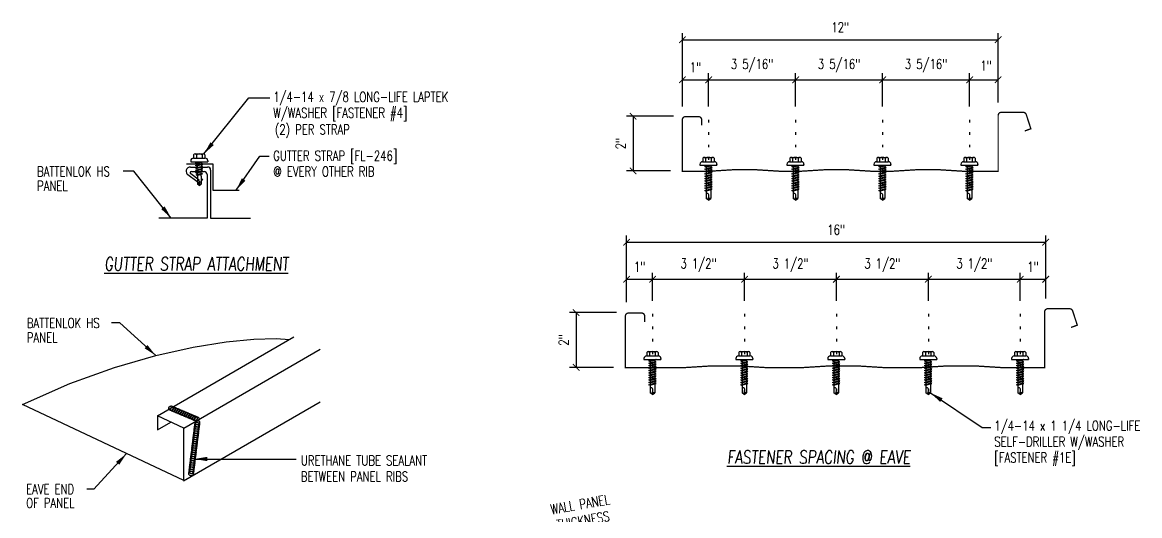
# Model space of a CAD drawing. Header units: inches. Extents: x -2.3 to 40.2, y 3.4 to 51.7.
# Drawn here: x -2.32 to 40.22, y 32.96 to 51.75 of the extents above; entities that cross this region are included whole.
import ezdxf

# ---------------------------------------------------------------- set-up
doc = ezdxf.new("R2010")
doc.units = ezdxf.units.IN
doc.header["$MEASUREMENT"] = 0
doc.linetypes.add('CENTER2', pattern=[1.125, 0.75, -0.125, 0.125, -0.125])
doc.linetypes.add('DOT2', pattern=[0.125, 0, -0.125])
for name, color, linetype in [('ANNTEXT', 2, 'Continuous'), ('DIM', 2, 'Continuous'), ('DIM-DETAIL', 7, 'Continuous'), ('FASTENER', 9, 'Continuous'), ('LABEL', 6, 'Continuous'), ('PANEL', 11, 'Continuous'), ('SEALANT', 253, 'CENTER2'), ('TEXT', 2, 'Continuous'), ('TRIM', 6, 'Continuous')]:
    doc.layers.add(name, color=color, linetype=linetype)
doc.styles.add('DIMTEXT', font='dim.shx', dxfattribs={"width": 0.75})
doc.styles.add('ROMAND', font='romand', dxfattribs={"height": 0.075})
doc.styles.add('TEXT', font='SIMPLEX', dxfattribs={"width": 0.75, "height": 6})
doc.styles.add('TEXT1', font='ROMANS.shx', dxfattribs={"width": 0.75, "height": 0.375})
doc.dimstyles.new('DETAIL', dxfattribs={"dimscale": 4, "dimtxt": 0.375, "dimasz": 0.0625, "dimexe": 0.0625, "dimexo": 0.125, "dimgap": 0.0625, "dimtad": 1, "dimdec": 4, "dimzin": 3, "dimdsep": 46, "dimlunit": 4, "dimtxsty": 'TEXT1', "dimblk": 'ARCHTICK', "dimcen": 0.0625, "dimclrd": 7, "dimclre": 7, "dimclrt": 2, "dimadec": 0, "dimazin": 0, "dimtfac": 0.59375, "dimtdec": 4, "dimtmove": 0, "dimatfit": 3, "dimfxl": 0, "dimfrac": 2, "dimtolj": 1, "dimtzin": 3, "dimarcsym": 0})
doc.dimstyles.new('DETAIL$7', dxfattribs={"dimscale": 4, "dimtxt": 6, "dimasz": 0.125, "dimexe": 0.0625, "dimexo": 0.125, "dimgap": 0.0625, "dimtad": 1, "dimdec": 5, "dimzin": 3, "dimdsep": 46, "dimlunit": 4, "dimtxsty": 'TEXT', "dimblk": 'ARCHTICK', "dimcen": 0.0625, "dimclrd": 7, "dimclre": 7, "dimclrt": 2, "dimadec": 0, "dimazin": 0, "dimtfac": 0.666667, "dimtdec": 5, "dimtmove": 0, "dimatfit": 3, "dimfxl": 0, "dimfrac": 2, "dimtolj": 1, "dimtzin": 3, "dimarcsym": 0})

# ---------------------------------------------------------------- blocks, each defined once
blk = doc.blocks.new('_ArchTick')
at = {"color": 0, "linetype": 'ByBlock', "const_width": 0.15}
blk.add_lwpolyline([(-0.5, -0.5), (0.5, 0.5)], dxfattribs=at)
blk = doc.blocks.new('*D15')
at = {"layer": 'DEFPOINTS', "color": 0}
for p in [(17.231, 32.014), (18.589, 24.311), (17.016, 24.034)]:
    blk.add_point(p, dxfattribs=at)
at = {"layer": 'DIM-DETAIL', "color": 7, "lineweight": -2}
for p, q in [((17.231, 32.014), (20.612, 32.61)), ((16.929, 24.526), (15.614, 31.983)), ((15.658, 31.737), (17.231, 32.014)), ((18.502, 24.803), (17.187, 32.26))]:
    blk.add_line(p, q, dxfattribs=at)
at = {"layer": 'DIM-DETAIL', "color": 7, "lineweight": -2, "xscale": 0.25, "yscale": 0.25, "zscale": 0.25}
for p, rotation in [((17.231, 32.014), 9.999999999999938), ((15.658, 31.737), 189.9999999999999)]:
    blk.add_blockref('_ArchTick', p, dxfattribs=dict(at, rotation=rotation))
at = {"layer": 'DIM-DETAIL', "color": 2, "insert": (18.976, 33.083), "char_height": 0.375, "attachment_point": 5, "rotation": 10, "style": 'TEXT1'}
blk.add_mtext('\\A1;WALL PANEL\\PTHICKNESS', dxfattribs=at)
blk = doc.blocks.new('A$C5F8068C3')
at = {"layer": 'TRIM'}
for p, q in [((-3.093, 0.072), (-2.093, 0.072)), ((-2.093, 0.072), (-2.093, -0.928)), ((-2.093, -0.928), (-1.093, -0.928))]:
    blk.add_line(p, q, dxfattribs=at)
blk = doc.blocks.new('FD-F4')
at = {"layer": 'TEXT', "style": 'TEXT1', "width": 0.75}
for s, p in [('1/4-14 x 7/8 LONG-LIFE LAPTEK', (0.005, -0.041)), ('W/WASHER [FASTENER #4]', (0.005, -0.193))]:
    blk.add_text(s, height=0.09375, dxfattribs=at).set_placement(p)
blk.add_attdef('(QUANTITY)', (1.485, -0.193), '', height=0.0938, dxfattribs=at)
at = {"layer": 'TEXT', "style": 'TEXT1', "flags": 1}
for tag, p in [('Color', (0.062, -0.435)), ('Calc', (0.062, -0.435)), ('Opt1', (0.062, -0.435)), ('Opt2', (0.062, -0.435)), ('Opt3', (0.062, -0.435)), ('Description', (0.062, -0.435)), ('Multiple', (0.062, -0.435)), ('Part', (0.062, -0.435)), ('Spare1', (0.062, -0.622)), ('Spare2', (0.062, -0.622)), ('Spare3', (0.062, -0.622)), ('Spare4', (0.062, -0.622)), ('Spare5', (0.062, -0.622)), ('Spare6', (0.062, -0.622)), ('Spare7', (0.062, -0.622)), ('Spare8', (0.062, -0.622)), ('Spare9', (0.062, -0.622)), ('Spare10', (0.062, -0.622))]:
    blk.add_attdef(tag, p, '', height=0.0938, dxfattribs=at)
blk = doc.blocks.new('fz5')
at = {"layer": 'FASTENER'}
for p, q in [((-0.326, 0.071), (-0.326, 0.037)), ((-0.326, 0.037), (0.322, 0.037)), ((-0.226, 0.171), (0.214, 0.171)), ((-0.217, 0.305), (-0.217, 0.171)), ((-0.163, 0.337), (0.159, 0.337)), ((-0.141, -0.014), (0.037, 0.037)), ((-0.108, 0.305), (-0.108, 0.171)), ((-0.105, -0.034), (0.137, 0.035)), ((-0.088, 0.037), (-0.088, 0.001)), ((-0.088, 0.037), (0.085, 0.037)), ((0.085, 0.037), (0.134, 0.037)), ((0.085, 0.02), (0.085, -0.041)), ((0.105, 0.305), (0.105, 0.171)), ((0.137, 0.035), (0.134, 0.037)), ((0.214, 0.305), (0.214, 0.171)), ((0.322, 0.071), (0.322, 0.037)), ((-0.105, -0.034), (-0.141, -0.014)), ((-0.141, -0.105), (0.102, -0.036)), ((-0.105, -0.125), (-0.141, -0.105)), ((-0.141, -0.196), (0.102, -0.127)), ((-0.105, -0.216), (-0.141, -0.196)), ((-0.141, -0.287), (0.102, -0.217)), ((-0.105, -0.307), (-0.141, -0.287)), ((-0.141, -0.378), (0.102, -0.308)), ((-0.105, -0.398), (-0.141, -0.378)), ((-0.122, -0.463), (0.089, -0.403)), ((-0.105, -0.125), (0.137, -0.056)), ((-0.105, -0.216), (0.137, -0.147)), ((-0.105, -0.307), (0.137, -0.238)), ((-0.105, -0.398), (0.137, -0.328)), ((-0.088, -0.029), (-0.088, -0.09)), ((-0.088, -0.12), (-0.088, -0.181)), ((-0.084, -0.27), (-0.088, -0.211)), ((-0.086, -0.483), (0.124, -0.423)), ((-0.078, -0.36), (-0.082, -0.3)), ((-0.071, -0.449), (-0.075, -0.389)), ((0.071, -0.408), (0.075, -0.346)), ((0.077, -0.315), (0.082, -0.253)), ((0.084, -0.223), (0.085, -0.211)), ((0.085, -0.071), (0.085, -0.131)), ((0.085, -0.162), (0.085, -0.211)), ((0.124, -0.423), (0.089, -0.403)), ((0.137, -0.056), (0.102, -0.036)), ((0.137, -0.147), (0.102, -0.127)), ((0.137, -0.238), (0.102, -0.217)), ((0.137, -0.328), (0.102, -0.308)), ((-0.086, -0.483), (-0.122, -0.463)), ((-0.066, -0.516), (-0.069, -0.478)), ((-0.066, -0.516), (-0.066, -0.82)), ((-0.002, -0.866), (-0.066, -0.82)), ((-0.003, -0.854), (0.009, -0.714)), ((-0.002, -0.866), (0.063, -0.82)), ((0.063, -0.515), (0.068, -0.439)), ((0.063, -0.516), (0.063, -0.82))]:
    blk.add_line(p, q, dxfattribs=at)
for centre, radius, start, end in [((-0.226, 0.071), 0.1, 90, 180), ((-0.163, 0.274), 0.0628, 29.8754, 150.1246), ((-0.002, 0.141), 0.196, 56.9974, 123.0026), ((0.159, 0.274), 0.0628, 29.8754, 150.1246), ((0.222, 0.071), 0.1, 0, 90), ((-0.036, -0.723), 0.0461, 11.1445, 130.906), ((0.039, -0.855), 0.0422, 55.4585, 194.8454), ((0.073, -0.516), 0.01, 175.9484, 180)]:
    blk.add_arc(centre, radius, start, end, dxfattribs=at)
blk = doc.blocks.new('dsc-FL-246')
at = {"layer": 'TEXT', "style": 'TEXT1', "width": 0.75}
for s, p in [('GUTTER STRAP [FL-246]', (0, 0)), ('@ EVERY OTHER RIB', (0, -0.6))]:
    blk.add_text(s, height=0.375, dxfattribs=at).set_placement(p)
at = {"layer": 'TEXT', "style": 'TEXT1', "flags": 1}
for tag, p in [('COLOR', (0, -1.2)), ('CALC', (0, -1.2)), ('OPT1', (0, -1.2)), ('OPT2', (0, -1.2)), ('OPT3', (0, -1.2)), ('GAGE', (0, -1.2)), ('SHPLN', (0, -1.2)), ('PART', (0, -1.2)), ('DESCRIPTION', (0, -1.2)), ('MULTIPLE', (0, -1.2)), ('SPARE1', (0, -1.8)), ('SPARE2', (0, -1.8)), ('SPARE3', (0, -1.8)), ('SPARE4', (0, -1.8)), ('SPARE5', (0, -1.8)), ('SPARE6', (0, -1.8)), ('SPARE7', (0, -1.8)), ('SPARE8', (0, -1.8)), ('SPARE9', (0, -1.8)), ('SPARE10', (0, -1.8))]:
    blk.add_attdef(tag, p, '', height=0.375, dxfattribs=at)
blk = doc.blocks.new('LAY-LAB')
at = {"layer": 'LABEL', "color": 6, "style": 'ROMAND', "oblique": 5, "width": 0.75}
blk.add_attdef('LAY-LAB', (0.017, 0.036), '', height=0.188, dxfattribs=at)
blk = doc.blocks.new('*D28')
at = {"layer": 'DEFPOINTS', "color": 0}
for p in [(21.678, 41.964), (20.686, 40.591), (21.678, 40.641)]:
    blk.add_point(p, dxfattribs=at)
at = {"layer": 'DIM', "color": 7, "lineweight": -2}
for p, q in [((20.686, 41.091), (20.686, 42.214)), ((21.678, 41.141), (21.678, 42.214)), ((20.686, 41.964), (21.678, 41.964))]:
    blk.add_line(p, q, dxfattribs=at)
at = {"layer": 'DIM', "color": 7, "lineweight": -2, "xscale": 0.25, "yscale": 0.25, "zscale": 0.25, "rotation": 180}
blk.add_blockref('_ArchTick', (20.686, 41.964), dxfattribs=at)
at = {"layer": 'DIM', "color": 7, "lineweight": -2, "xscale": 0.25, "yscale": 0.25, "zscale": 0.25}
blk.add_blockref('_ArchTick', (21.678, 41.964), dxfattribs=at)
at = {"layer": 'DIM', "color": 2, "insert": (21.182, 42.438), "char_height": 0.375, "attachment_point": 5, "style": 'TEXT1'}
blk.add_mtext('\\A1;1"', dxfattribs=at)
blk = doc.blocks.new('*D29')
at = {"layer": 'DEFPOINTS', "color": 0}
for p in [(20.804, 40.693), (18.766, 38.607), (20.685, 38.607)]:
    blk.add_point(p, dxfattribs=at)
at = {"layer": 'DIM', "color": 7, "lineweight": -2}
for p, q in [((20.304, 40.693), (18.516, 40.693)), ((18.766, 40.693), (18.766, 38.607)), ((20.185, 38.607), (18.516, 38.607))]:
    blk.add_line(p, q, dxfattribs=at)
at = {"layer": 'DIM', "color": 7, "lineweight": -2, "xscale": 0.25, "yscale": 0.25, "zscale": 0.25}
for p, rotation in [((18.766, 40.693), 90), ((18.766, 38.607), 270)]:
    blk.add_blockref('_ArchTick', p, dxfattribs=dict(at, rotation=rotation))
at = {"layer": 'DIM', "color": 2, "insert": (18.293, 39.65), "char_height": 0.375, "attachment_point": 5, "rotation": 90, "style": 'TEXT1'}
blk.add_mtext('\\A1;2"', dxfattribs=at)
blk = doc.blocks.new('*D30')
at = {"layer": 'DEFPOINTS', "color": 0}
for p in [(36.647, 41.964), (35.678, 40.641), (36.647, 40.736)]:
    blk.add_point(p, dxfattribs=at)
at = {"layer": 'DIM', "color": 7, "lineweight": -2}
for p, q in [((35.678, 41.141), (35.678, 42.214)), ((36.647, 41.236), (36.647, 42.214)), ((35.678, 41.964), (36.647, 41.964))]:
    blk.add_line(p, q, dxfattribs=at)
at = {"layer": 'DIM', "color": 7, "lineweight": -2, "xscale": 0.25, "yscale": 0.25, "zscale": 0.25, "rotation": 180}
blk.add_blockref('_ArchTick', (35.678, 41.964), dxfattribs=at)
at = {"layer": 'DIM', "color": 7, "lineweight": -2, "xscale": 0.25, "yscale": 0.25, "zscale": 0.25}
blk.add_blockref('_ArchTick', (36.647, 41.964), dxfattribs=at)
at = {"layer": 'DIM', "color": 2, "insert": (36.162, 42.438), "char_height": 0.375, "attachment_point": 5, "style": 'TEXT1'}
blk.add_mtext('\\A1;1"', dxfattribs=at)
blk = doc.blocks.new('FD-F1e')
at = {"layer": 'TEXT', "style": 'TEXT1', "width": 0.75}
for s, p in [('1/4-14 x 1 1/4 LONG-LIFE', (0.005, -0.041)), ('SELF-DRILLER W/WASHER', (0.005, -0.193)), ('[FASTENER #1E]', (0.005, -0.344))]:
    blk.add_text(s, height=0.09375, dxfattribs=at).set_placement(p)
blk.add_attdef('(QUANTITY)', (0.926, -0.344), '', height=0.0938, dxfattribs=at)
at = {"layer": 'TEXT', "style": 'TEXT1', "flags": 1}
for tag, p in [('Color', (0.024, -0.534)), ('Calc', (0.024, -0.534)), ('Opt1', (0.024, -0.534)), ('Opt2', (0.024, -0.534)), ('Opt3', (0.024, -0.534)), ('Description', (0.024, -0.534)), ('Multiple', (0.024, -0.534)), ('Part', (0.024, -0.534)), ('Spare1', (0.024, -0.721)), ('Spare2', (0.024, -0.721)), ('Spare3', (0.024, -0.721)), ('Spare4', (0.024, -0.721)), ('Spare5', (0.024, -0.721)), ('Spare6', (0.024, -0.721)), ('Spare7', (0.024, -0.721)), ('Spare8', (0.024, -0.721)), ('Spare9', (0.024, -0.721)), ('Spare10', (0.024, -0.721))]:
    blk.add_attdef(tag, p, '', height=0.0938, dxfattribs=at)
blk = doc.blocks.new('*D35')
at = {"color": 7, "lineweight": -2}
for p, q in [((21.678, 41.141), (21.678, 42.214)), ((25.178, 41.141), (25.178, 42.214)), ((21.678, 41.964), (25.178, 41.964))]:
    blk.add_line(p, q, dxfattribs=at)
at = {"layer": 'DEFPOINTS', "color": 0}
for p in [(25.178, 41.964), (21.678, 40.641), (25.178, 40.641)]:
    blk.add_point(p, dxfattribs=at)
at = {"color": 7, "lineweight": -2, "xscale": 0.25, "yscale": 0.25, "zscale": 0.25, "rotation": 180}
blk.add_blockref('_ArchTick', (21.678, 41.964), dxfattribs=at)
at = {"color": 7, "lineweight": -2, "xscale": 0.25, "yscale": 0.25, "zscale": 0.25}
blk.add_blockref('_ArchTick', (25.178, 41.964), dxfattribs=at)
at = {"color": 2, "insert": (23.428, 42.5), "char_height": 0.375, "attachment_point": 5, "style": 'TEXT1'}
blk.add_mtext('\\A1;3 1/2"', dxfattribs=at)
blk = doc.blocks.new('*D36')
at = {"color": 7, "lineweight": -2}
for p, q in [((25.178, 41.141), (25.178, 42.214)), ((28.678, 41.141), (28.678, 42.214)), ((25.178, 41.964), (28.678, 41.964))]:
    blk.add_line(p, q, dxfattribs=at)
at = {"layer": 'DEFPOINTS', "color": 0}
for p in [(28.678, 41.964), (25.178, 40.641), (28.678, 40.641)]:
    blk.add_point(p, dxfattribs=at)
at = {"color": 7, "lineweight": -2, "xscale": 0.25, "yscale": 0.25, "zscale": 0.25, "rotation": 180}
blk.add_blockref('_ArchTick', (25.178, 41.964), dxfattribs=at)
at = {"color": 7, "lineweight": -2, "xscale": 0.25, "yscale": 0.25, "zscale": 0.25}
blk.add_blockref('_ArchTick', (28.678, 41.964), dxfattribs=at)
at = {"color": 2, "insert": (26.928, 42.5), "char_height": 0.375, "attachment_point": 5, "style": 'TEXT1'}
blk.add_mtext('\\A1;3 1/2"', dxfattribs=at)
blk = doc.blocks.new('*D37')
at = {"color": 7, "lineweight": -2}
for p, q in [((28.678, 41.141), (28.678, 42.214)), ((32.178, 41.141), (32.178, 42.214)), ((28.678, 41.964), (32.178, 41.964))]:
    blk.add_line(p, q, dxfattribs=at)
at = {"layer": 'DEFPOINTS', "color": 0}
for p in [(32.178, 41.964), (28.678, 40.641), (32.178, 40.641)]:
    blk.add_point(p, dxfattribs=at)
at = {"color": 7, "lineweight": -2, "xscale": 0.25, "yscale": 0.25, "zscale": 0.25, "rotation": 180}
blk.add_blockref('_ArchTick', (28.678, 41.964), dxfattribs=at)
at = {"color": 7, "lineweight": -2, "xscale": 0.25, "yscale": 0.25, "zscale": 0.25}
blk.add_blockref('_ArchTick', (32.178, 41.964), dxfattribs=at)
at = {"color": 2, "insert": (30.428, 42.5), "char_height": 0.375, "attachment_point": 5, "style": 'TEXT1'}
blk.add_mtext('\\A1;3 1/2"', dxfattribs=at)
blk = doc.blocks.new('*D38')
at = {"color": 7, "lineweight": -2}
for p, q in [((32.178, 41.141), (32.178, 42.214)), ((35.678, 41.141), (35.678, 42.214)), ((32.178, 41.964), (35.678, 41.964))]:
    blk.add_line(p, q, dxfattribs=at)
at = {"layer": 'DEFPOINTS', "color": 0}
for p in [(35.678, 41.964), (32.178, 40.641), (35.678, 40.641)]:
    blk.add_point(p, dxfattribs=at)
at = {"color": 7, "lineweight": -2, "xscale": 0.25, "yscale": 0.25, "zscale": 0.25, "rotation": 180}
blk.add_blockref('_ArchTick', (32.178, 41.964), dxfattribs=at)
at = {"color": 7, "lineweight": -2, "xscale": 0.25, "yscale": 0.25, "zscale": 0.25}
blk.add_blockref('_ArchTick', (35.678, 41.964), dxfattribs=at)
at = {"color": 2, "insert": (33.928, 42.5), "char_height": 0.375, "attachment_point": 5, "style": 'TEXT1'}
blk.add_mtext('\\A1;3 1/2"', dxfattribs=at)
blk = doc.blocks.new('FZ7')
at = {"layer": 'FASTENER'}
for p, q in [((-0.324, 0.071), (-0.324, 0.037)), ((-0.324, 0.037), (0.324, 0.037)), ((-0.224, 0.171), (0.215, 0.171)), ((-0.215, 0.305), (-0.215, 0.171)), ((-0.161, 0.337), (0.161, 0.337)), ((-0.139, -0.016), (0.046, 0.037)), ((-0.107, 0.305), (-0.107, 0.171)), ((-0.104, -0.036), (0.139, 0.033)), ((-0.086, 0.037), (-0.086, -0.001)), ((-0.086, 0.037), (0.086, 0.037)), ((0.086, 0.037), (0.133, 0.037)), ((0.086, 0.018), (0.086, -0.042)), ((0.107, 0.305), (0.107, 0.171)), ((0.139, 0.033), (0.133, 0.037)), ((0.215, 0.305), (0.215, 0.171)), ((0.324, 0.071), (0.324, 0.037)), ((-0.104, -0.036), (-0.139, -0.016)), ((-0.139, -0.107), (0.104, -0.038)), ((-0.104, -0.127), (-0.139, -0.107)), ((-0.139, -0.198), (0.104, -0.128)), ((-0.104, -0.218), (-0.139, -0.198)), ((-0.139, -0.289), (0.104, -0.219)), ((-0.104, -0.309), (-0.139, -0.289)), ((-0.139, -0.38), (0.104, -0.31)), ((-0.104, -0.4), (-0.139, -0.38)), ((-0.139, -0.47), (0.104, -0.401)), ((-0.104, -0.127), (0.139, -0.058)), ((-0.104, -0.218), (0.139, -0.149)), ((-0.104, -0.309), (0.139, -0.239)), ((-0.104, -0.4), (0.139, -0.33)), ((-0.104, -0.491), (0.139, -0.421)), ((-0.086, -0.031), (-0.086, -0.092)), ((-0.086, -0.122), (-0.086, -0.183)), ((-0.086, -0.213), (-0.086, -0.274)), ((-0.086, -0.304), (-0.086, -0.364)), ((-0.086, -0.395), (-0.086, -0.455)), ((0.086, -0.073), (0.086, -0.133)), ((0.086, -0.164), (0.086, -0.224)), ((0.086, -0.255), (0.086, -0.315)), ((0.086, -0.345), (0.086, -0.406)), ((0.139, -0.058), (0.104, -0.038)), ((0.139, -0.149), (0.104, -0.128)), ((0.139, -0.239), (0.104, -0.219)), ((0.139, -0.33), (0.104, -0.31)), ((0.139, -0.421), (0.104, -0.401)), ((-0.104, -0.491), (-0.139, -0.47)), ((-0.139, -0.561), (0.104, -0.492)), ((-0.104, -0.581), (-0.139, -0.561)), ((-0.139, -0.652), (0.104, -0.583)), ((-0.104, -0.672), (-0.139, -0.652)), ((-0.139, -0.743), (0.104, -0.674)), ((-0.104, -0.763), (-0.139, -0.743)), ((-0.139, -0.834), (0.104, -0.765)), ((-0.104, -0.854), (-0.139, -0.834)), ((-0.104, -0.581), (0.139, -0.512)), ((-0.104, -0.672), (0.139, -0.603)), ((-0.104, -0.763), (0.139, -0.694)), ((-0.104, -0.854), (0.139, -0.785)), ((-0.086, -0.486), (-0.086, -0.546)), ((-0.086, -0.577), (-0.086, -0.637)), ((-0.086, -0.667), (-0.086, -0.728)), ((-0.086, -0.758), (-0.086, -0.819)), ((-0.086, -0.849), (-0.086, -0.91)), ((0.086, -0.436), (0.086, -0.497)), ((0.086, -0.527), (0.086, -0.588)), ((0.086, -0.618), (0.086, -0.679)), ((0.086, -0.709), (0.086, -0.77)), ((0.086, -0.8), (0.086, -0.861)), ((0.139, -0.512), (0.104, -0.492)), ((0.139, -0.603), (0.104, -0.583)), ((0.139, -0.694), (0.104, -0.674)), ((0.139, -0.785), (0.104, -0.765)), ((-0.139, -0.925), (0.104, -0.856)), ((-0.104, -0.945), (-0.139, -0.925)), ((-0.104, -0.945), (0.139, -0.876)), ((-0.086, -0.94), (-0.086, -1.232)), ((0, -1.293), (-0.086, -1.232)), ((-0.002, -1.277), (0.014, -1.091)), ((0, -1.293), (0.086, -1.232)), ((0.086, -0.891), (0.086, -1.232)), ((0.139, -0.876), (0.104, -0.856))]:
    blk.add_line(p, q, dxfattribs=at)
for centre, radius, start, end in [((-0.224, 0.071), 0.1, 90, 180), ((-0.161, 0.274), 0.0628, 29.8754, 150.1246), ((0, 0.141), 0.196, 56.9974, 123.0026), ((0.161, 0.274), 0.0628, 29.8754, 150.1246), ((0.224, 0.071), 0.1, 0, 90), ((-0.046, -1.102), 0.0615, 11.1445, 130.906), ((0.054, -1.278), 0.0563, 55.4585, 194.8454)]:
    blk.add_arc(centre, radius, start, end, dxfattribs=at)
blk = doc.blocks.new('*D39')
at = {"color": 7, "lineweight": -2}
for p, q in [((22.811, 48.537), (22.811, 49.809)), ((23.811, 48.537), (23.811, 49.809)), ((22.811, 49.559), (23.811, 49.559))]:
    blk.add_line(p, q, dxfattribs=at)
at = {"layer": 'DEFPOINTS', "color": 0}
for p in [(23.811, 49.559), (22.811, 48.037), (23.811, 48.037)]:
    blk.add_point(p, dxfattribs=at)
at = {"color": 7, "lineweight": -2, "xscale": 0.25, "yscale": 0.25, "zscale": 0.25, "rotation": 180}
blk.add_blockref('_ArchTick', (22.811, 49.559), dxfattribs=at)
at = {"color": 7, "lineweight": -2, "xscale": 0.25, "yscale": 0.25, "zscale": 0.25}
blk.add_blockref('_ArchTick', (23.811, 49.559), dxfattribs=at)
at = {"color": 2, "insert": (23.311, 50.033), "char_height": 0.375, "attachment_point": 5, "style": 'TEXT1'}
blk.add_mtext('\\A1;1"', dxfattribs=at)
blk = doc.blocks.new('*D31')
at = {"color": 7, "lineweight": -2}
for p, q in [((23.811, 48.537), (23.811, 49.809)), ((27.123, 48.537), (27.123, 49.809)), ((23.811, 49.559), (27.123, 49.559))]:
    blk.add_line(p, q, dxfattribs=at)
at = {"layer": 'DEFPOINTS', "color": 0}
for p in [(27.123, 49.559), (23.811, 48.037), (27.123, 48.037)]:
    blk.add_point(p, dxfattribs=at)
at = {"color": 7, "lineweight": -2, "xscale": 0.25, "yscale": 0.25, "zscale": 0.25, "rotation": 180}
blk.add_blockref('_ArchTick', (23.811, 49.559), dxfattribs=at)
at = {"color": 7, "lineweight": -2, "xscale": 0.25, "yscale": 0.25, "zscale": 0.25}
blk.add_blockref('_ArchTick', (27.123, 49.559), dxfattribs=at)
at = {"color": 2, "insert": (25.467, 50.095), "char_height": 0.375, "attachment_point": 5, "style": 'TEXT1'}
blk.add_mtext('\\A1;3 5/16"', dxfattribs=at)
blk = doc.blocks.new('*D32')
at = {"color": 7, "lineweight": -2}
for p, q in [((27.123, 48.537), (27.123, 49.809)), ((30.436, 48.537), (30.436, 49.809)), ((27.123, 49.559), (30.436, 49.559))]:
    blk.add_line(p, q, dxfattribs=at)
at = {"layer": 'DEFPOINTS', "color": 0}
for p in [(30.436, 49.559), (27.123, 48.037), (30.436, 48.037)]:
    blk.add_point(p, dxfattribs=at)
at = {"color": 7, "lineweight": -2, "xscale": 0.25, "yscale": 0.25, "zscale": 0.25, "rotation": 180}
blk.add_blockref('_ArchTick', (27.123, 49.559), dxfattribs=at)
at = {"color": 7, "lineweight": -2, "xscale": 0.25, "yscale": 0.25, "zscale": 0.25}
blk.add_blockref('_ArchTick', (30.436, 49.559), dxfattribs=at)
at = {"color": 2, "insert": (28.779, 50.095), "char_height": 0.375, "attachment_point": 5, "style": 'TEXT1'}
blk.add_mtext('\\A1;3 5/16"', dxfattribs=at)
blk = doc.blocks.new('*D33')
at = {"color": 7, "lineweight": -2}
for p, q in [((30.436, 48.537), (30.436, 49.809)), ((33.748, 48.537), (33.748, 49.809)), ((30.436, 49.559), (33.748, 49.559))]:
    blk.add_line(p, q, dxfattribs=at)
at = {"layer": 'DEFPOINTS', "color": 0}
for p in [(33.748, 49.559), (30.436, 48.037), (33.748, 48.037)]:
    blk.add_point(p, dxfattribs=at)
at = {"color": 7, "lineweight": -2, "xscale": 0.25, "yscale": 0.25, "zscale": 0.25, "rotation": 180}
blk.add_blockref('_ArchTick', (30.436, 49.559), dxfattribs=at)
at = {"color": 7, "lineweight": -2, "xscale": 0.25, "yscale": 0.25, "zscale": 0.25}
blk.add_blockref('_ArchTick', (33.748, 49.559), dxfattribs=at)
at = {"color": 2, "insert": (32.092, 50.095), "char_height": 0.375, "attachment_point": 5, "style": 'TEXT1'}
blk.add_mtext('\\A1;3 5/16"', dxfattribs=at)
blk = doc.blocks.new('*D34')
at = {"layer": 'DEFPOINTS', "color": 0}
for p in [(22.974, 48.172), (20.936, 46.086), (22.854, 46.086)]:
    blk.add_point(p, dxfattribs=at)
at = {"layer": 'DIM', "color": 7, "lineweight": -2}
for p, q in [((22.474, 48.172), (20.686, 48.172)), ((20.936, 48.172), (20.936, 46.086)), ((22.354, 46.086), (20.686, 46.086))]:
    blk.add_line(p, q, dxfattribs=at)
at = {"layer": 'DIM', "color": 7, "lineweight": -2, "xscale": 0.25, "yscale": 0.25, "zscale": 0.25}
for p, rotation in [((20.936, 48.172), 90), ((20.936, 46.086), 270)]:
    blk.add_blockref('_ArchTick', p, dxfattribs=dict(at, rotation=rotation))
at = {"layer": 'DIM', "color": 2, "insert": (20.463, 47.129), "char_height": 0.375, "attachment_point": 5, "rotation": 90, "style": 'TEXT1'}
blk.add_mtext('\\A1;2"', dxfattribs=at)

msp = doc.modelspace()

# ---------------------------------------------------------------- linework, layer by layer
at = {"color": 7}
for p, q in [((22.81072, 49.03721), (22.81072, 51.33438)), ((22.81072, 51.08438), (34.83534, 51.08438)), ((34.83534, 49.19886), (34.83534, 51.33438)), ((34.83534, 48.69886), (34.83534, 49.80935)), ((33.74822, 49.55935), (34.83534, 49.55935))]:
    msp.add_line(p, q, dxfattribs=at)
at = {"layer": 'DIM', "linetype": 'DOT2', "ltscale": 3}
for p, q in [((23.81072, 48.03711), (23.81072, 45.03974)), ((27.12322, 48.03711), (27.12322, 45.03974)), ((30.43572, 48.03711), (30.43572, 45.03974)), ((33.74822, 48.03711), (33.74822, 45.03974)), ((21.67769, 40.64146), (21.67769, 37.64409)), ((25.17769, 40.64146), (25.17769, 37.64409)), ((28.67769, 40.64146), (28.67769, 37.64409)), ((32.17769, 40.64146), (32.17769, 37.64409)), ((35.67769, 40.64146), (35.67769, 37.64409))]:
    msp.add_line(p, q, dxfattribs=at)
at = {"layer": 'DIM', "color": 7}
for p, q in [((20.68582, 41.09127), (20.68582, 43.62452)), ((36.64667, 41.23553), (36.64667, 43.62452)), ((20.68582, 43.37452), (36.64667, 43.37452))]:
    msp.add_line(p, q, dxfattribs=at)
at = {"layer": 'PANEL'}
for p, q in [((4.07729, 46.23476), (4.7299, 46.23476)), ((4.41024, 45.73808), (4.09768, 45.97659)), ((4.1164, 46.06714), (4.60069, 46.06714)), ((4.72053, 45.9473), (4.72053, 44.29292)), ((4.84974, 46.11492), (4.84974, 44.29292)), ((4.32285, 45.68597), (3.98566, 45.9414)), ((4.54451, 45.78304), (4.46153, 45.66592)), ((4.72053, 44.29292), (2.88347, 44.29292)), ((4.84974, 44.29292), (6.36191, 44.29292)), ((2.82729, 36.76777), (8.02344, 39.76777)), ((3.82729, 36.29554), (9.02344, 39.29554)), ((3.81531, 34.28862), (9.02344, 37.29554)), ((3.82729, 36.29554), (2.82729, 36.76777)), ((2.82729, 36.76777), (2.82729, 36.2343)), ((2.82729, 36.2343), (3.33556, 36.52775)), ((3.82729, 34.29554), (3.82729, 36.29554))]:
    msp.add_line(p, q, dxfattribs=at)
at = {"layer": 'PANEL', "const_width": 0.05}
for points in [[(35.84502, 47.60877), (36.07994, 47.69427), (35.90517, 48.23217, 0.3249197), (35.78628, 48.31854), (34.95502, 48.31854, 0.41421356), (34.83534, 48.19886), (34.83534, 46.07047), (34.83534, 46.07047), (33.59312, 46.07032), (32.47048, 46.14048), (31.84785, 46.14048), (30.72522, 46.07032), (30.10259, 46.07032), (28.97995, 46.14048), (28.35732, 46.14048), (27.23469, 46.07032), (26.61206, 46.07032), (25.48942, 46.14048), (24.86679, 46.14048), (23.74416, 46.07032), (23.23747, 46.07032), (23.49009, 46.07031), (23.55771, 46.07031), (23.23368, 46.07031), (22.81072, 46.07022), (22.81072, 48.03721, -0.41421356), (22.9303, 48.15679), (23.42525, 48.15679, -0.41421356), (23.54493, 48.03711), (23.54493, 47.82109)], [(37.6129, 40.12973), (37.84783, 40.21524), (37.67306, 40.75313, 0.3249197), (37.55417, 40.8395), (36.72291, 40.8395, 0.41421356), (36.60323, 40.71982), (36.60323, 38.59143), (35.89591, 38.59128), (35.11101, 38.59128), (33.98837, 38.66145), (32.86574, 38.66145), (31.74311, 38.59128), (30.62048, 38.59128), (29.49784, 38.66145), (28.37521, 38.66145), (27.25258, 38.59128), (26.12995, 38.59128), (25.00731, 38.66145), (23.88468, 38.66145), (22.76205, 38.59128), (21.00536, 38.59128), (21.57048, 38.59128), (21.3881, 38.59128), (21.06407, 38.59128), (20.64111, 38.59119), (20.64111, 40.55817, -0.41421356), (20.76069, 40.67776), (21.25564, 40.67776, -0.41421356), (21.37532, 40.55807), (21.37532, 40.34205)]]:
    msp.add_lwpolyline(points, format="xyb", dxfattribs=at)
at = {"layer": 'PANEL'}
msp.add_lwpolyline([(3.82729, 34.29554), (-2.31919, 37.19808), (-0.51504, 37.98917), (1.18464, 38.60346), (2.75767, 39.06034), (4.18189, 39.37919), (5.43515, 39.57939), (6.49527, 39.68031), (7.34009, 39.70134), (7.85087, 39.66813)], dxfattribs=at)
for centre, radius, start, end in [((4.07729, 46.07377), 0.16099, 90, 235.307059), ((4.11805, 46.01959), 0.04759, 91.991316, 244.643872), ((4.60069, 45.9473), 0.11984, 0, 90), ((4.7299, 46.11492), 0.11984, 360, 90), ((4.40249, 45.74721), 0.10047, 217.559177, 305.98502)]:
    msp.add_arc(centre, radius, start, end, dxfattribs=at)
at = {"layer": 'SEALANT'}
for centre in [(3.34617, 37.05077), (3.42111, 37.01923), (3.49605, 36.98769), (3.57099, 36.95614), (3.64592, 36.9246), (3.72086, 36.89306), (3.7958, 36.86151), (3.87074, 36.82997), (3.94568, 36.79843), (4.02062, 36.76688), (4.09555, 36.73534), (4.17049, 36.7038), (4.24543, 36.67225), (4.32037, 36.64071), (4.34407, 36.50483), (4.29463, 36.10131), (4.30452, 36.18201), (4.31441, 36.26272), (4.3243, 36.34342), (4.33418, 36.42412), (4.24519, 35.6978), (4.25508, 35.7785), (4.26497, 35.8592), (4.27485, 35.9399), (4.28474, 36.02061), (4.19575, 35.29428), (4.20564, 35.37498), (4.21552, 35.45569), (4.22541, 35.53639), (4.2353, 35.61709), (4.13642, 34.81006), (4.14631, 34.89077), (4.15619, 34.97147), (4.16608, 35.05217), (4.17597, 35.13288), (4.18586, 35.21358), (4.10675, 34.56795), (4.11664, 34.64866), (4.12653, 34.72936)]:
    msp.add_circle(centre, 0.08824, dxfattribs=at)

# ---------------------------------------------------------------- block references
at = {"color": 7, "xscale": 0.25, "yscale": 0.25, "zscale": 0.25, "rotation": 180}
msp.add_blockref('_ArchTick', (22.81072, 51.08438), dxfattribs=at)
at = {"color": 7, "xscale": 0.25, "yscale": 0.25, "zscale": 0.25}
for p in [(34.83534, 51.08438), (34.83534, 49.55935)]:
    msp.add_blockref('_ArchTick', p, dxfattribs=at)
at = {"layer": 'DIM', "color": 7, "xscale": 0.25, "yscale": 0.25, "zscale": 0.25, "rotation": 180}
msp.add_blockref('_ArchTick', (20.68582, 43.37452), dxfattribs=at)
at = {"layer": 'DIM', "color": 7, "xscale": 0.25, "yscale": 0.25, "zscale": 0.25}
msp.add_blockref('_ArchTick', (36.64667, 43.37452), dxfattribs=at)
at = {"layer": 'FASTENER'}
for name, p in [('fz5', (4.42044, 46.40049)), ('FZ7', (23.80355, 46.26729)), ('FZ7', (27.11605, 46.26729)), ('FZ7', (30.42855, 46.26729)), ('FZ7', (33.74105, 46.26729)), ('FZ7', (21.67052, 38.87164)), ('FZ7', (25.17052, 38.87164)), ('FZ7', (28.67052, 38.87164)), ('FZ7', (32.17052, 38.87164)), ('FZ7', (35.67052, 38.87164))]:
    msp.add_blockref(name, p, dxfattribs=at)
at = {"layer": 'LABEL', "xscale": 2.666666666666686, "yscale": 2.666666666666679, "zscale": 2.66666666666668}
for p, values in [((0.75905, 42.20472), {'LAY-LAB': '%%UGUTTER STRAP ATTACHMENT'}), ((24.47206, 34.8471), {'LAY-LAB': '%%UFASTENER SPACING @ EAVE'})]:
    msp.add_blockref('LAY-LAB', p, dxfattribs=at).add_auto_attribs(values)
at = {"layer": 'TEXT', "xscale": 4, "yscale": 4, "zscale": 4}
for name, p in [('FD-F4', (7.2128, 48.88314)), ('FD-F1e', (34.6712, 36.36259))]:
    msp.add_blockref(name, p, dxfattribs=at)
at = {"layer": 'TEXT'}
for name, p in [('dsc-FL-246', (7.23237, 46.47765)), ('A$C5F8068C3', (7.02937, 46.27994))]:
    msp.add_blockref(name, p, dxfattribs=at)

# ---------------------------------------------------------------- texts
at = {"color": 2, "char_height": 0.375, "attachment_point": 5, "style": 'TEXT1'}
for s, insert in [('\\A1;12"', (28.82303, 51.5576)), ('\\A1;1"', (34.37482, 50.09507))]:
    msp.add_mtext(s, dxfattribs=dict(at, insert=insert))
at = {"layer": 'ANNTEXT', "color": 2, "char_height": 0.5, "attachment_point": 4, "style": 'DIMTEXT'}
for insert in [(10.29822, 42.87073), (10.54255, 41.06717)]:
    msp.add_mtext('\\A1;  ', dxfattribs=dict(at, insert=insert))
at = {"layer": 'DIM', "color": 2, "insert": (28.66625, 43.84773), "char_height": 0.375, "attachment_point": 5, "style": 'TEXT1'}
msp.add_mtext('\\A1;16"', dxfattribs=at)
at = {"layer": 'TEXT', "style": 'TEXT1', "width": 0.75}
for s, p in [('(2) PER STRAP', (7.296, 47.47753)), ('BATTENLOK HS', (-1.75915, 45.87997)), ('PANEL', (-1.75915, 45.33099)), ('BATTENLOK HS', (-2.14941, 40.10749)), ('PANEL', (-2.14941, 39.55852)), ('URETHANE TUBE SEALANT', (8.286, 34.87437)), ('BETWEEN PANEL RIBS', (8.286, 34.26722)), ('EAVE END ', (-2.1761, 33.78255)), ('OF PANEL', (-2.1761, 33.25845))]:
    msp.add_text(s, height=0.375, dxfattribs=at).set_placement(p)

# ---------------------------------------------------------------- dimensions: what is measured, and where the dimension line sits
for base, p1, p2, picture, middle in [((27.12322, 49.55935), (23.81072, 48.03711), (27.12322, 48.03711), '*D31', (25.46697, 50.09507)), ((30.43572, 49.55935), (27.12322, 48.03711), (30.43572, 48.03711), '*D32', (28.77947, 50.09507)), ((33.74822, 49.55935), (30.43572, 48.03711), (33.74822, 48.03711), '*D33', (32.09197, 50.09507)), ((23.81072, 49.55935), (22.81072, 48.03721), (23.81072, 48.03711), '*D39', (23.31072, 50.03257)), ((25.17769, 41.96444), (21.67769, 40.64146), (25.17769, 40.64146), '*D35', (23.42769, 42.50016)), ((28.67769, 41.96444), (25.17769, 40.64146), (28.67769, 40.64146), '*D36', (26.92769, 42.50016)), ((32.17769, 41.96444), (28.67769, 40.64146), (32.17769, 40.64146), '*D37', (30.42769, 42.50016)), ((35.67769, 41.96444), (32.17769, 40.64146), (35.67769, 40.64146), '*D38', (33.92769, 42.50016))]:
    dim = msp.add_linear_dim(base=base, p1=p1, p2=p2, dimstyle='DETAIL')
    dim.commit()
    dim.dimension.update_dxf_attribs({"geometry": picture, "text_midpoint": middle})
at = {"layer": 'DIM'}
for base, p1, p2, picture, middle in [((20.93577, 46.08593), (22.97375, 48.1725), (22.85416, 46.08593), '*D34', (20.46256, 47.12921)), ((18.76616, 38.60689), (20.80414, 40.69346), (20.68455, 38.60689), '*D29', (18.29295, 39.65018))]:
    dim = msp.add_linear_dim(base=base, p1=p1, p2=p2, angle=90, text='2"', dimstyle='DETAIL', override={"dimtxt": 0.375, "dimtmove": 0}, dxfattribs=at)
    dim.commit()
    dim.dimension.update_dxf_attribs({"geometry": picture, "text_midpoint": middle})
for base, p1, p2, picture, middle in [((21.67769, 41.96444), (20.68582, 40.59127), (21.67769, 40.64146), '*D28', (21.18176, 42.43766)), ((36.64667, 41.96444), (35.67769, 40.64146), (36.64667, 40.73553), '*D30', (36.16218, 42.43766))]:
    dim = msp.add_linear_dim(base=base, p1=p1, p2=p2, text='1"', dimstyle='DETAIL', override={"dimtxt": 0.375, "dimtmove": 0}, dxfattribs=at)
    dim.commit()
    dim.dimension.update_dxf_attribs({"geometry": picture, "text_midpoint": middle})
at = {"layer": 'DIM-DETAIL'}
dim = msp.add_linear_dim(base=(17.23081, 32.01404), p1=(17.01608, 24.03367), p2=(18.58906, 24.31103), angle=10, text='WALL PANEL\\PTHICKNESS', dimstyle='DETAIL', override={"dimtmove": 0}, dxfattribs=at)
dim.commit()
dim.dimension.update_dxf_attribs({"geometry": '*D15', "text_midpoint": (19.1059, 32.34467), "dimtype": 160})

# ---------------------------------------------------------------- leaders
msp.add_leader([(4.22404, 35.11871), (6.77663, 35.11871), (8.11169, 35.11871)], dimstyle='DETAIL$7')
at = {"layer": 'TEXT'}
for points in [[(4.59422, 46.73535), (6.30285, 48.87576), (7.10939, 48.87576)], [(5.82152, 45.35202), (6.71913, 46.65258), (7.08338, 46.65258)], [(3.34699, 44.2954), (1.92111, 46.07725), (1.51829, 46.07725)], [(32.25681, 37.6395), (34.22626, 36.32345), (34.54993, 36.32345)]]:
    msp.add_leader(points, dimstyle='DETAIL$7', dxfattribs=at)
for points in [[(2.75767, 39.06034), (1.39337, 40.30741), (1.08005, 40.30741)], [(1.64926, 35.32406), (0.40301, 33.97594), (0.14191, 33.97594)]]:
    msp.add_leader(points, dimstyle='DETAIL$7', override={"dimtxt": 0.375, "dimtmove": 0}, dxfattribs=at)

doc.saveas('drawing.dxf')
